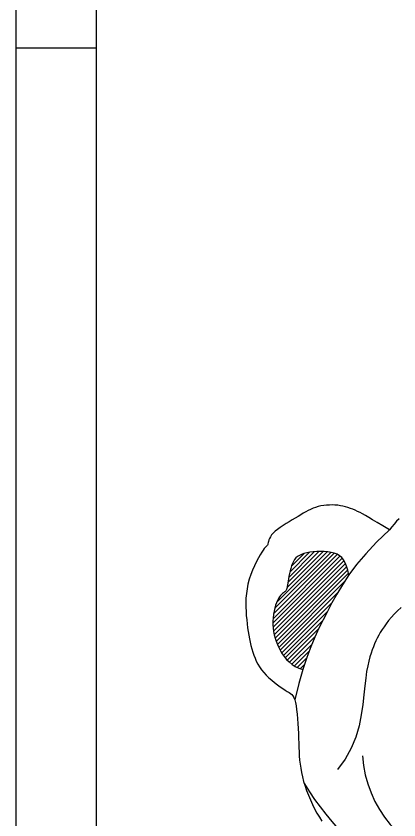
# Model space of a CAD drawing. Extents: x 795 to 3667, y 3293 to 6412.
# Drawn here: x 1654.6 to 1783.2, y 4719.4 to 4989.2 of the extents above; entities that cross this region are included whole.
import ezdxf

# ---------------------------------------------------------------- set-up
doc = ezdxf.new("R2010")
doc.units = 0
doc.header["$LTSCALE"] = 5
doc.header["$MEASUREMENT"] = 0
for name, color, linetype in [('3', 3, 'CONTINUOUS'), ('4', 4, 'CONTINUOUS'), ('7', 7, 'CONTINUOUS'), ('BH', 3, 'CONTINUOUS')]:
    doc.layers.add(name, color=color, linetype=linetype)

# ---------------------------------------------------------------- blocks, each defined once
blk = doc.blocks.new('玩具-03')
at = {"layer": 'BH'}
h = blk.add_hatch(dxfattribs=at)
h.set_pattern_fill('ANSI31', color=256, scale=10.164, style=0)
h.set_pattern_definition([(45, (-355.5514617045055, 0.4221207861578478), (-0.8983791654975086, 0.898379165497509), [])])
h.paths.add_polyline_path([(-116.7789899577156, 372.1193212078165), (-117.1477810809592, 371.7299020191313), (-117.4524033454918, 371.4624949160361), (-117.8077960280325, 371.1701811506709), (-118.2030797568159, 370.8352996221811), (-118.6273751600684, 370.4401892297078), (-119.0698028660236, 369.9671888723888), (-119.519483502907, 369.3986374493697), (-119.9655376989549, 368.7168738597866), (-120.3970860823911, 367.9042370027869), (-120.8037025888343, 366.9493301848947), (-121.1767743834398, 365.8658143421671), (-121.5081419387507, 364.6736148180562), (-121.7896457273018, 363.3926569560085), (-122.0131262216391, 362.0428660994648), (-122.1704238943021, 360.6441675918768), (-122.2533792178301, 359.2164867766865), (-122.2538326647664, 357.7797489973432), (-122.1652112812171, 356.3508983433121), (-121.9872884075621, 354.9349538881397), (-121.7214239577479, 353.5339534513978), (-121.3689778457192, 352.1499348526509), (-120.9313099854271, 350.7849359114721), (-120.4097802908109, 349.440994447421), (-119.8057486758244, 348.1201482800743), (-119.1205750544086, 346.8244352289994), (-118.3534429258234, 345.55840904758), (-117.4948301305749, 344.3366872245074), (-116.533038094477, 343.1764031822859), (-115.4563682433463, 342.0946903434242), (-114.2531220029969, 341.1086821304234), (-112.9116007992498, 340.2355119657959), (-111.4201060579126, 339.4923132720455), (-109.7669392048092, 338.8962194716828), (-108.0923645379753, 344.0104337927792), (-106.4078683051239, 348.5129634188961), (-104.7043894239405, 352.5482136945407), (-102.9728668121224, 356.2605899642317), (-101.2042393873508, 359.7944975724813), (-99.38944606732275, 363.294341863806), (-97.50230031132196, 366.8852994750946), (-95.44811374501387, 370.6156322127449), (-93.11507253567015, 374.5143731755315), (-90.39136285055429, 378.6105554622254), (-90.81358262992399, 380.5993492041052), (-91.31268852483299, 382.2948762945066), (-91.89919650325373, 383.7224706454108), (-92.58362253315227, 384.9074661688055), (-93.37648258250101, 385.875196776678), (-94.28829261926785, 386.6509963810117), (-95.32956861141793, 387.2601988937945), (-96.51082652692548, 387.7281382270121), (-97.83444559828513, 388.0772090457649), (-99.27025811611747, 388.3180490276218), (-100.7799596355653, 388.4583566032707), (-102.3252457117778, 388.5058302033904), (-103.8678118998951, 388.4681682586679), (-105.3693537550707, 388.3530691997885), (-106.7915668324467, 388.1682314574377), (-108.0961466871704, 387.9213534623), (-109.2533639348303, 387.617718451465), (-110.2677894328017, 387.2529488876689), (-111.1525690988983, 386.8202520400469), (-111.9208488509394, 386.312835177735), (-112.5857746067368, 385.723905569876), (-113.160492284107, 385.0466704856103), (-113.6581478008702, 384.2743371940719), (-114.0918870748392, 383.4001129644043), (-114.4732694443373, 382.4235449464345), (-114.8075079296968, 381.3695398127579), (-115.0982289717558, 380.2693441166621), (-115.3490590113588, 379.1542044114312), (-115.5636244893394, 378.0553672503543), (-115.7455518465367, 377.0040791867164), (-115.8984675237898, 376.0315867738018), (-116.0259979619414, 375.1691365649012), (-116.1329028739383, 374.439672889439), (-116.2284750611743, 373.8329311814387), (-116.3231405971574, 373.3303446510595), (-116.4798520953182, 372.7031101177381)])
at = {"layer": '3'}
blk.add_lwpolyline([(-68.44209239134034, 364.9859297676458), (-69.93566015521901, 363.6009572723224), (-71.3049622060189, 362.2126296268953), (-72.5541966976898, 360.8352061662563), (-73.68756178418698, 359.4829462253037), (-74.70925561946024, 358.1701091389295), (-75.62487574992156, 356.9064807262462), (-76.4456172918226, 355.6839527431971), (-77.18407475387448, 354.4899434299377), (-77.85284264478742, 353.311871026629), (-78.46451547327524, 352.1371537734231), (-79.03168774804908, 350.9532099104808), (-79.56695397781732, 349.7474576779591), (-80.08290867129654, 348.5073153160147), (-80.58955746426545, 347.2127918042788), (-81.08655050080051, 345.8142590802731), (-81.57094905205395, 344.2546798209924), (-82.03981438917344, 342.4770167034376), (-82.49020778330669, 340.4242324046027), (-82.91919050560045, 338.0392896014841), (-83.32382382720607, 335.2651509710799), (-83.70116901927122, 332.0447791903835), (-84.06745899020825, 328.3478382287913), (-84.51561319748544, 324.2507972252788), (-85.15772273583752, 319.8568266112204), (-86.10587869999108, 315.2690968179936), (-87.47217218468359, 310.5907782769689), (-89.36869428464524, 305.9250414195267), (-91.90753609460899, 301.3750566770336), (-95.2007887093041, 297.0439944808684)], dxfattribs=at)
blk.add_arc((-4.890908300158117, 354.6949816626502), 122.1009366304798, 211.4373947458338, 240.8320265864785, dxfattribs=at)
at = {"layer": '7'}
for points in [[(-73.3535626977191, 397.550359823605), (-76.13503580292127, 399.218671523904), (-78.47008104661472, 400.6185314323325), (-80.42292415981228, 401.7837912327168), (-82.05779087351857, 402.7483026088862), (-83.43890691874367, 403.5459172446704), (-84.63049802649948, 404.2104868238976), (-85.69678992779154, 404.7758630303979), (-86.70200835363175, 405.2758975479969), (-87.70026577882618, 405.7382752813523), (-88.70522165336479, 406.1660140184117), (-89.7204221710399, 406.5559647679574), (-90.7494135256402, 406.9049785387642), (-91.79574191095435, 407.2099063396081), (-92.86295352077468, 407.4675991792706), (-93.95459454889078, 407.6749080665227), (-95.0742111890886, 407.8286840101491), (-96.22318251022534, 407.9261716431001), (-97.39421908141867, 407.9661900950509), (-98.57786434684931, 407.9479521198532), (-99.76466175069527, 407.8706704713609), (-100.94515473714, 407.733557903427), (-102.1098867503642, 407.5358271699006), (-103.2494012345505, 407.2766910246341), (-104.3542416338787, 406.9553622214821), (-105.4190229681017, 406.5718407615486), (-106.4546465592657, 406.129275634953), (-107.4760853049866, 405.6316030790622), (-108.4983121028836, 405.0827593312488), (-109.5362998505752, 404.4866806288824), (-110.6050214456727, 403.8473032093366), (-111.7194497858, 403.168563309976), (-112.8945577685699, 402.4543971681765), (-114.1373064824884, 401.7091346487987), (-115.4226097795854, 400.9386801266933), (-116.7173697027865, 400.1493316041983), (-117.98848829501, 399.3473870836533), (-119.2028675991769, 398.5391445673986), (-120.3274096582045, 397.7309020577777), (-121.3290165150165, 396.9289575571274), (-122.1745902125313, 396.1396090677895), (-122.8410147156528, 395.3698106305628), (-123.3451016772178, 394.6291404400663), (-123.713644672046, 393.9278327293832), (-123.9734372749581, 393.2761217315892), (-124.1512730607728, 392.6842416797654), (-124.2739456043118, 392.1624268069922), (-124.368248480393, 391.7209113463468), (-124.4609752638398, 391.3699295309088), (-124.5761613663799, 391.1102686057216), (-124.7268095473828, 390.9049278636803), (-124.9231644031288, 390.7074596096418), (-125.1754705299008, 390.4714161484685), (-125.4939725239738, 390.1503497850144), (-125.8889149816332, 389.6978128241412), (-126.3705424991567, 389.0673575707078), (-126.9490996728246, 388.2125363295718), (-127.6278700260355, 387.1006782640202), (-128.3822927906531, 385.7542199710538), (-129.1808461256642, 384.2093749061069), (-129.9920081900536, 382.5023565246074), (-130.7842571428064, 380.6693782819857), (-131.5260711429055, 378.7466536336688), (-132.1859283493359, 376.7703960350932), (-132.7323069210815, 374.7768189416893), (-133.141565476405, 372.7967562747499), (-133.4215844706796, 370.8395238190451), (-133.588124818556, 368.9090578252058), (-133.6569474346852, 367.0092945438678), (-133.643813233718, 365.1441702256661), (-133.5644831303052, 363.3176211212317), (-133.4347180390978, 361.5335834812008), (-133.2702788747447, 359.7959935562076), (-133.0840370545893, 358.1078691375164), (-132.8773060067324, 356.4685541789368), (-132.6485096619645, 354.876474174911), (-132.3960719510778, 353.3300546198784), (-132.1184168048621, 351.8277210082788), (-131.8139681541106, 350.3678988345578), (-131.4811499296138, 348.9490135931519), (-131.1183860621632, 347.569490778506), (-130.722524382104, 346.2276246795773), (-130.2841083179974, 344.9211847634042), (-129.7921051979647, 343.6478092915449), (-129.2354823501182, 342.4051365255532), (-128.6032071025757, 341.1908047269908), (-127.8842467834575, 340.0024521574087), (-127.0675687208768, 338.8377170783656), (-126.1421402429514, 337.694237751422), (-125.1040210985675, 336.5721453908932), (-123.977640719686, 335.4815430221743), (-122.7945209590343, 334.4350266234169), (-121.5861836693466, 333.4451921727764), (-120.3841507033467, 332.5246356484031), (-119.2199439137676, 331.6859530284551), (-118.1250851533377, 330.9417402910854), (-117.1310962747866, 330.3045934144466), (-116.2621440338244, 329.7764805161219), (-115.5129747980927, 329.3168582713924), (-114.8709798382133, 328.8745554949664), (-114.3235504248096, 328.3984010015542), (-113.8580778285032, 327.8372236058613), (-113.4619533199129, 327.1398521226001), (-113.1225681696651, 326.2551153664783), (-112.8273136483785, 325.1318421522046), (-112.5654197975155, 323.7356559397608), (-112.3334717418893, 322.099358770241), (-112.1298933771441, 320.2725473300059), (-111.9531085989347, 318.3048183054168), (-111.8015413029098, 316.2457683828427), (-111.673615384715, 314.1449942486456), (-111.5677547400046, 312.0520925891883), (-111.482383264427, 310.0166600908371), (-111.4138541086595, 308.0764824531784), (-111.3502374434875, 306.2221014286981), (-111.2775326947258, 304.4322477831024), (-111.1817392881885, 302.6856522820992), (-111.0488566496915, 300.9610456913992), (-110.8648842050443, 299.2371587767113), (-110.6158213800672, 297.4927223037405), (-110.2876676005708, 295.7064670381965), (-109.8695850650483, 293.8632638346819), (-109.3633870627182, 291.9725439033732), (-108.7740496554734, 290.0498785433404), (-108.1065489052107, 288.1108390536515), (-107.3658608738242, 286.1709967333795), (-106.5569616232124, 284.2459228815933), (-105.6848272152683, 282.3511887973625), (-104.7544337118879, 280.5023657797603), (-103.771037892564, 278.7115005351327), (-102.7410194071772, 276.9765413989546), (-101.6710386232071, 275.2919121139762)], [(-69.32377315966642, 402.2021117665254), (-70.37298192985872, 401.1075922718182), (-71.39374124341066, 399.9689465860401), (-72.38696389960296, 398.7839455047761), (-73.3535626977191, 397.550359823605)], [(-73.3535626977191, 397.550359823605), (-78.75808461325232, 392.3740812535243), (-83.32468272208007, 387.5113764024513), (-87.16517085693704, 382.9332121716093), (-90.39136285055429, 378.6105554622272), (-93.11507253567015, 374.5143731755315), (-95.44811374501478, 370.615632212744), (-97.50230031132105, 366.8852994750946), (-99.38944606732457, 363.294341863806), (-101.2042393873526, 359.7944975724831), (-102.9728668121224, 356.2605899642322), (-104.7043894239414, 352.548213694542), (-106.4078683051248, 348.5129634188961), (-108.0923645379753, 344.0104337927828), (-109.7669392048101, 338.8962194716828), (-111.4406533879355, 333.0259151110868), (-113.1225681696651, 326.2551153664767)], [(-90.39136285055429, 378.6105554622272), (-90.81358262992399, 380.5993492041089), (-91.31268852483299, 382.2948762945066), (-91.89919650325373, 383.7224706454099), (-92.58362253315318, 384.9074661688064), (-93.3764825825001, 385.875196776678), (-94.28829261926694, 386.6509963810131), (-95.32956861141793, 387.2601988937959), (-96.51082652692457, 387.7281382270121), (-97.83444559828604, 388.0772090457649), (-99.27025811611747, 388.3180490276222), (-100.7799596355653, 388.4583566032693), (-102.325245711776, 388.505830203389), (-103.867811899896, 388.4681682586693), (-105.3693537550716, 388.3530691997903), (-106.7915668324476, 388.1682314574391), (-108.0961466871704, 387.9213534623004), (-109.2533639348312, 387.6177184514681), (-110.2677894328017, 387.2529488876694), (-111.1525690988983, 386.8202520400459), (-111.9208488509375, 386.3128351777355), (-112.585774606734, 385.7239055698783), (-113.160492284107, 385.0466704856094), (-113.6581478008693, 384.2743371940728), (-114.0918870748392, 383.4001129644034), (-114.4732694443355, 382.4235449464345), (-114.8075079296959, 381.3695398127579), (-115.0982289717576, 380.269344116663), (-115.3490590113579, 379.1542044114335), (-115.5636244893376, 378.0553672503565), (-115.7455518465358, 377.0040791867168), (-115.8984675237898, 376.0315867738027), (-116.0259979619423, 375.1691365648999), (-116.1329028739392, 374.4396728894403), (-116.2284750611734, 373.8329311814391), (-116.3231405971583, 373.3303446510604), (-116.4273255553908, 372.9133465084624), (-116.5514560093825, 372.5633699638101), (-116.7059580326395, 372.2618482272619), (-116.9012576986615, 371.9902145089823), (-117.1477810809592, 371.7299020191313), (-117.4524033454918, 371.4624949160361), (-117.8077960280334, 371.1701811506709), (-118.2030797568168, 370.8352996221815), (-118.6273751600702, 370.4401892297074), (-119.0698028660245, 369.9671888723883), (-119.5194835029079, 369.3986374493688), (-119.965537698954, 368.7168738597888), (-120.397086082392, 367.9042370027892), (-120.8037025888352, 366.9493301848947), (-121.1767743834407, 365.8658143421681), (-121.5081419387488, 364.673614818058), (-121.7896457273009, 363.3926569560085), (-122.0131262216401, 362.0428660994648), (-122.1704238943021, 360.6441675918768), (-122.253379217831, 359.2164867766865), (-122.2538326647664, 357.7797489973432), (-122.1652112812171, 356.3508983433117), (-121.9872884075621, 354.9349538881406), (-121.7214239577479, 353.5339534513978), (-121.3689778457201, 352.1499348526522), (-120.9313099854244, 350.7849359114721), (-120.4097802908109, 349.4409944474223), (-119.8057486758235, 348.1201482800761), (-119.1205750544095, 346.8244352289994), (-118.3534429258234, 345.5584090475813), (-117.4948301305758, 344.3366872245097), (-116.5330380944779, 343.1764031822868), (-115.4563682433454, 342.0946903434224), (-114.2531220029978, 341.1086821304234), (-112.9116007992498, 340.2355119657973), (-111.4201060579126, 339.4923132720469), (-109.7669392048101, 338.8962194716828)]]:
    blk.add_lwpolyline(points, dxfattribs=at)
blk.add_arc((-34.99830514514724, 306.1121171564832), 49.81849217166368, 183.89105941933, 256.6726713211089, dxfattribs=at)

msp = doc.modelspace()

# ---------------------------------------------------------------- linework, layer by layer
at = {"layer": '4'}
for p, q in [((1654.569667433453, 4056.683289985082), (1654.569667433453, 6356.683289985082)), ((1681.569667433454, 4706.683289985082), (1681.569667433454, 5232.437346017563))]:
    msp.add_line(p, q, dxfattribs=at)
at = {"layer": '7'}
msp.add_line((1654.569667433454, 4978.493442499817), (1681.569667433454, 4978.493442499817), dxfattribs=at)

# ---------------------------------------------------------------- block references
at = {"layer": '4', "xscale": 0.8, "yscale": 0.8, "zscale": 0.8}
msp.add_blockref('玩具-03', (1838.650711997739, 4498.737419004185), dxfattribs=at)

doc.saveas('drawing.dxf')
